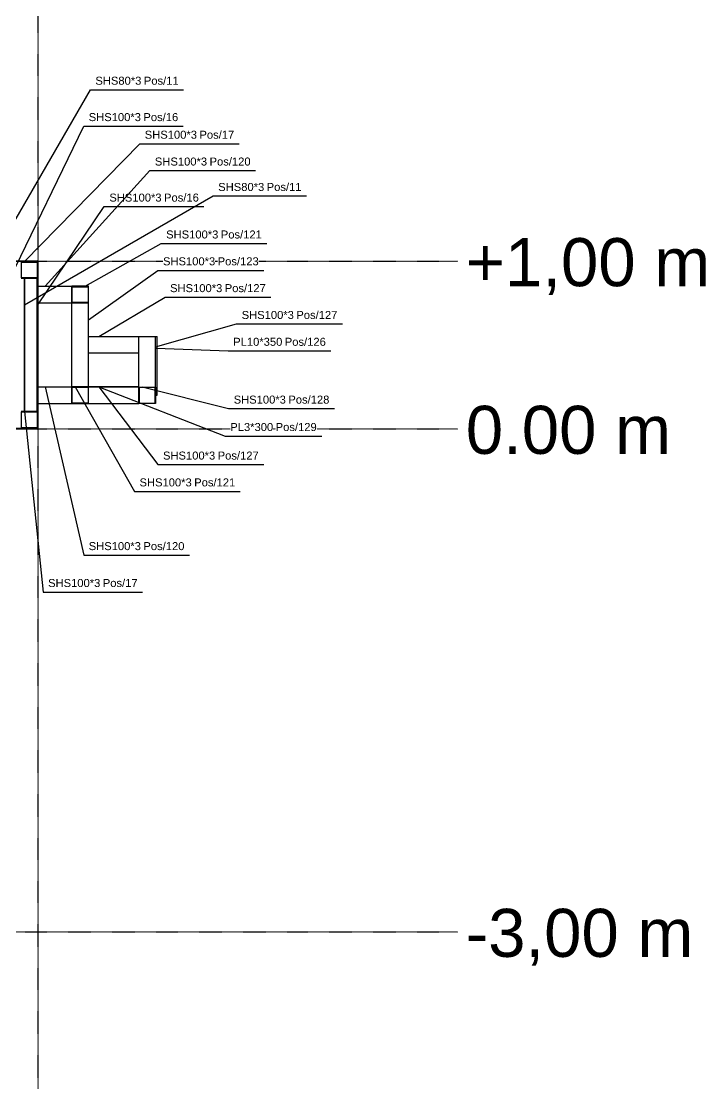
# Model space of a CAD drawing. Header units: millimetres. Extents: x -57554 to 16546, y 2142 to 98430.
# Drawn here: x -41771 to -37689, y 63180 to 69517 of the extents above; entities that cross this region are included whole.
import ezdxf

# ---------------------------------------------------------------- set-up
doc = ezdxf.new("R2010")
doc.units = ezdxf.units.MM
doc.linetypes.add('DXK_LINE_DOT3', pattern=[5.9187, 2.979, -0.9799, 0.9799, -0.9799])
doc.layers.add('S-Z2-A_TEXTUAL_ANNOTATION', color=7, linetype='Continuous')
doc.styles.add('Arial', font='ARIAL.TTF', dxfattribs={"height": 0.2})

msp = doc.modelspace()

# ---------------------------------------------------------------- linework, layer by layer
at = {"color": 1, "linetype": 'DXK_LINE_DOT3'}
for p, q in [((-41669.5, 61587.1), (-41669.5, 74087.1)), ((-52169.5, 68087.1), (-39169.5, 68087.1)), ((-52169.5, 67087.1), (-39169.5, 67087.1)), ((-52169.5, 64087.1), (-39169.5, 64087.1))]:
    msp.add_line(p, q, dxfattribs=at)
at = {"color": 2, "linetype": 'Continuous'}
for p, q in [((-42669.5, 68088.6), (-41669.5, 68088.6)), ((-42669.5, 68085.6), (-41669.5, 68085.6)), ((-41672.5, 68084.1), (-41772.5, 68084.1)), ((-41769.5, 67987.1), (-41769.5, 68081.1)), ((-41769.5, 68081.1), (-41675.5, 68081.1)), ((-41675.5, 68081.1), (-41675.5, 67987.1)), ((-41672.5, 67090.1), (-41672.5, 68087.1)), ((-41672.5, 68087.1), (-41669.5, 68087.1)), ((-41672.5, 67984.1), (-41672.5, 68084.1)), ((-41669.5, 68085.6), (-41669.5, 68088.6)), ((-41669.5, 67087.1), (-41669.5, 68087.1)), ((-41772.5, 67984.1), (-41672.5, 67984.1)), ((-41675.5, 67987.1), (-41769.5, 67987.1)), ((-41752.5, 67190.1), (-41752.5, 67984.1)), ((-41749.5, 67984.1), (-41752.5, 67984.1)), ((-41749.5, 67190.1), (-41749.5, 67984.1)), ((-41675.5, 67190.1), (-41675.5, 67984.1)), ((-41675.5, 67984.1), (-41672.5, 67984.1)), ((-41672.5, 67190.1), (-41672.5, 67984.1)), ((-41669.5, 67937.1), (-41469.5, 67937.1)), ((-41469.5, 67837.1), (-41469.5, 67937.1)), ((-41369.5, 67937.1), (-41469.5, 67937.1)), ((-41466.5, 67840.1), (-41466.5, 67934.1)), ((-41466.5, 67934.1), (-41372.5, 67934.1)), ((-41372.5, 67934.1), (-41372.5, 67840.1)), ((-41369.5, 67837.1), (-41369.5, 67937.1)), ((-41669.5, 67837.1), (-41469.5, 67837.1)), ((-41469.5, 67837.1), (-41369.5, 67837.1)), ((-41469.5, 67337.1), (-41469.5, 67837.1)), ((-41372.5, 67840.1), (-41466.5, 67840.1)), ((-41369.5, 67337.1), (-41369.5, 67837.1)), ((-41369.5, 67637.1), (-41069.5, 67637.1)), ((-41369.5, 67537.1), (-41369.5, 67637.1)), ((-41069.5, 67334.1), (-41069.5, 67637.1)), ((-41069.5, 67637.1), (-40969.5, 67637.1)), ((-40969.5, 67334.1), (-40969.5, 67637.1)), ((-40969.5, 67637.1), (-40959.5, 67637.1)), ((-40959.5, 67287.1), (-40959.5, 67637.1)), ((-41069.5, 67537.1), (-41369.5, 67537.1)), ((-41669.5, 67337.1), (-41469.5, 67337.1)), ((-41469.5, 67237.1), (-41469.5, 67337.1)), ((-41369.5, 67337.1), (-41469.5, 67337.1)), ((-41466.5, 67240.1), (-41466.5, 67334.1)), ((-41466.5, 67334.1), (-41372.5, 67334.1)), ((-41372.5, 67334.1), (-41372.5, 67240.1)), ((-41369.5, 67338.6), (-41069.5, 67338.6)), ((-41369.5, 67237.1), (-41369.5, 67337.1)), ((-41369.5, 67337.1), (-41069.5, 67337.1)), ((-41069.5, 67334.1), (-40969.5, 67334.1)), ((-41069.5, 67237.1), (-41069.5, 67334.1)), ((-41069.5, 67237.1), (-41069.5, 67334.1)), ((-41066.5, 67240.1), (-41066.5, 67334.1)), ((-40972.5, 67240.1), (-40972.5, 67334.1)), ((-40969.5, 67334.1), (-40969.5, 67237.1)), ((-41669.5, 67237.1), (-41469.5, 67237.1)), ((-41469.5, 67237.1), (-41369.5, 67237.1)), ((-41372.5, 67240.1), (-41466.5, 67240.1)), ((-41369.5, 67237.1), (-41069.5, 67237.1)), ((-40969.5, 67237.1), (-41069.5, 67237.1)), ((-41066.5, 67240.1), (-40972.5, 67240.1)), ((-40969.5, 67287.1), (-40959.5, 67287.1)), ((-41672.5, 67190.1), (-41772.5, 67190.1)), ((-41769.5, 67093.1), (-41769.5, 67187.1)), ((-41769.5, 67187.1), (-41675.5, 67187.1)), ((-41752.5, 67190.1), (-41749.5, 67190.1)), ((-41675.5, 67190.1), (-41672.5, 67190.1)), ((-41675.5, 67187.1), (-41675.5, 67093.1)), ((-41672.5, 67090.1), (-41672.5, 67190.1)), ((-42669.5, 67087.1), (-41669.5, 67087.1)), ((-42666.5, 67090.1), (-41672.5, 67090.1)), ((-41772.5, 67090.1), (-41672.5, 67090.1)), ((-41675.5, 67093.1), (-41769.5, 67093.1))]:
    msp.add_line(p, q, dxfattribs=at)

# ---------------------------------------------------------------- texts
at = {"color": 5, "linetype": 'Continuous', "style": 'Arial'}
for s, p in [('+1,00 m', (-39119.5, 67937.1)), ('0.00 m', (-39119.5, 66937.1)), ('-3,00 m', (-39119.5, 63937.1))]:
    msp.add_text(s, height=286.52, dxfattribs=at).set_placement(p)

# ---------------------------------------------------------------- wipeouts: each hides what was drawn before it
for points in [[(-41054.9, 69138.6), (-41054.9, 69188.6), (-41329, 69188.6), (-41329, 69138.6)], [(-40723.3, 68816.6), (-40723.3, 68866.6), (-41034.4, 68866.6), (-41034.4, 68816.6)], [(-40662.9, 68656.6), (-40662.9, 68706.6), (-40974.1, 68706.6), (-40974.1, 68656.6)], [(-40322.1, 68505), (-40322.1, 68555), (-40596.2, 68555), (-40596.2, 68505)], [(-40145.3, 67741.6), (-40145.3, 67791.6), (-40456.5, 67791.6), (-40456.5, 67741.6)], [(-40214.3, 67581.6), (-40214.3, 67631.6), (-40507, 67631.6), (-40507, 67581.6)], [(-40193, 67236.8), (-40193, 67286.8), (-40504.2, 67286.8), (-40504.2, 67236.8)], [(-40614.5, 66903), (-40614.5, 66953), (-40925.7, 66953), (-40925.7, 66903)], [(-40754.5, 66743), (-40754.5, 66793), (-41065.7, 66793), (-41065.7, 66743)], [(-41057.5, 66363), (-41057.5, 66413), (-41368.7, 66413), (-41368.7, 66363)], [(-41299.7, 66143), (-41299.7, 66193), (-41610.9, 66193), (-41610.9, 66143)]]:
    msp.add_wipeout(points).dxf.layer = 'S-Z2-A_TEXTUAL_ANNOTATION'

# ---------------------------------------------------------------- next in the draw order: linework, layer by layer
at = {"layer": 'S-Z2-A_TEXTUAL_ANNOTATION'}
for p, q in [((-42009, 67982.8), (-41359, 69108.6)), ((-41752, 67825), (-40626.2, 68475)), ((-40970, 67576.2), (-40486.5, 67711.6)), ((-40967.2, 67566.8), (-40537, 67551.6)), ((-41629.2, 67336.6), (-41398.7, 66333)), ((-41449.2, 67336.6), (-41095.7, 66713)), ((-41309.2, 67336.6), (-40955.7, 66873)), ((-41049.2, 67336.6), (-40534.2, 67206.8)), ((-41752.2, 67189.6), (-41640.9, 66113))]:
    msp.add_line(p, q, dxfattribs=at)

# ---------------------------------------------------------------- next in the draw order: wipeouts: each hides what was drawn before it
for points in [[(-40832.4, 69138.6), (-40832.4, 69188.6), (-41039.9, 69188.6), (-41039.9, 69138.6)], [(-40500.8, 68816.6), (-40500.8, 68866.6), (-40708.3, 68866.6), (-40708.3, 68816.6)], [(-40403.4, 68656.6), (-40403.4, 68706.6), (-40647.9, 68706.6), (-40647.9, 68656.6)], [(-40099.6, 68505), (-40099.6, 68555), (-40307.1, 68555), (-40307.1, 68505)], [(-39885.8, 67741.6), (-39885.8, 67791.6), (-40130.3, 67791.6), (-40130.3, 67741.6)], [(-39954.8, 67581.6), (-39954.8, 67631.6), (-40199.3, 67631.6), (-40199.3, 67581.6)], [(-39933.5, 67236.8), (-39933.5, 67286.8), (-40178, 67286.8), (-40178, 67236.8)], [(-40268.6, 67073.2), (-40268.6, 67123.2), (-40524.3, 67123.2), (-40524.3, 67073.2)], [(-40355, 66903), (-40355, 66953), (-40599.5, 66953), (-40599.5, 66903)], [(-40495, 66743), (-40495, 66793), (-40739.5, 66793), (-40739.5, 66743)], [(-40798, 66363), (-40798, 66413), (-41042.5, 66413), (-41042.5, 66363)], [(-41077.2, 66143), (-41077.2, 66193), (-41284.7, 66193), (-41284.7, 66143)]]:
    msp.add_wipeout(points).dxf.layer = 'S-Z2-A_TEXTUAL_ANNOTATION'

# ---------------------------------------------------------------- next in the draw order: linework, layer by layer
for p, q in [((-41359, 69108.6), (-40802.4, 69108.6)), ((-41064.4, 68786.6), (-40470.8, 68786.6)), ((-41004.1, 68626.6), (-40373.4, 68626.6)), ((-40626.2, 68475), (-40069.6, 68475)), ((-40486.5, 67711.6), (-39855.8, 67711.6)), ((-40537, 67551.6), (-39924.8, 67551.6)), ((-41309.2, 67337.7), (-40554.3, 67043.2)), ((-40534.2, 67206.8), (-39903.5, 67206.8)), ((-40955.7, 66873), (-40325, 66873)), ((-41095.7, 66713), (-40465, 66713)), ((-41398.7, 66333), (-40768, 66333)), ((-41640.9, 66113), (-41047.2, 66113))]:
    msp.add_line(p, q, dxfattribs=at)

# ---------------------------------------------------------------- next in the draw order: texts
at = {"layer": 'S-Z2-A_TEXTUAL_ANNOTATION', "style": 'Arial'}
for s, p in [('SHS80*3', (-41329, 69138.6)), ('Pos/11', (-41039.9, 69138.6)), ('SHS100*3', (-41034.4, 68816.6)), ('Pos/17', (-40708.3, 68816.6)), ('SHS100*3', (-40974.1, 68656.6)), ('Pos/120', (-40647.9, 68656.6)), ('SHS80*3', (-40596.2, 68505)), ('Pos/11', (-40307.1, 68505)), ('SHS100*3', (-40456.5, 67741.6)), ('Pos/127', (-40130.3, 67741.6)), ('PL10*350', (-40507, 67581.6)), ('Pos/126', (-40199.3, 67581.6)), ('SHS100*3', (-40504.2, 67236.8)), ('Pos/128', (-40178, 67236.8)), ('SHS100*3', (-40925.7, 66903)), ('Pos/127', (-40599.5, 66903)), ('SHS100*3', (-41065.7, 66743)), ('Pos/121', (-40739.5, 66743)), ('SHS100*3', (-41368.7, 66363)), ('Pos/120', (-41042.5, 66363)), ('SHS100*3', (-41610.9, 66143)), ('Pos/17', (-41284.7, 66143))]:
    msp.add_text(s, height=47.75, dxfattribs=at).set_placement(p)

# ---------------------------------------------------------------- next in the draw order: wipeouts: each hides what was drawn before it
for points in [[(-41057.5, 68921.6), (-41057.5, 68971.6), (-41368.7, 68971.6), (-41368.7, 68921.6)], [(-40934.5, 68441.6), (-40934.5, 68491.6), (-41245.7, 68491.6), (-41245.7, 68441.6)], [(-40595.8, 68221.6), (-40595.8, 68271.6), (-40907, 68271.6), (-40907, 68221.6)], [(-40572.3, 67901.6), (-40572.3, 67951.6), (-40883.5, 67951.6), (-40883.5, 67901.6)], [(-40009.1, 67073.2), (-40009.1, 67123.2), (-40253.6, 67123.2), (-40253.6, 67073.2)]]:
    msp.add_wipeout(points).dxf.layer = 'S-Z2-A_TEXTUAL_ANNOTATION'

# ---------------------------------------------------------------- next in the draw order: linework, layer by layer
at = {"layer": 'S-Z2-A_TEXTUAL_ANNOTATION'}
for p, q in [((-41836.3, 67984.5), (-41398.7, 68891.6)), ((-41752.2, 68083.6), (-41064.4, 68786.6)), ((-41629.2, 67936.6), (-41004.1, 68626.6)), ((-41673, 67825), (-41275.7, 68411.6)), ((-41389.8, 67936.6), (-40937, 68191.6)), ((-41309.2, 67636.6), (-40913.5, 67871.6)), ((-40554.3, 67043.2), (-39979.1, 67043.2))]:
    msp.add_line(p, q, dxfattribs=at)

# ---------------------------------------------------------------- next in the draw order: texts
at = {"layer": 'S-Z2-A_TEXTUAL_ANNOTATION', "style": 'Arial'}
for s, p in [('PL3*300', (-40524.3, 67073.2)), ('Pos/129', (-40253.6, 67073.2))]:
    msp.add_text(s, height=47.75, dxfattribs=at).set_placement(p)

# ---------------------------------------------------------------- next in the draw order: wipeouts: each hides what was drawn before it
for points in [[(-40835, 68921.6), (-40835, 68971.6), (-41042.5, 68971.6), (-41042.5, 68921.6)], [(-40712, 68441.6), (-40712, 68491.6), (-40919.5, 68491.6), (-40919.5, 68441.6)], [(-40336.3, 68221.6), (-40336.3, 68271.6), (-40580.8, 68271.6), (-40580.8, 68221.6)], [(-40312.8, 67901.6), (-40312.8, 67951.6), (-40557.3, 67951.6), (-40557.3, 67901.6)]]:
    msp.add_wipeout(points).dxf.layer = 'S-Z2-A_TEXTUAL_ANNOTATION'

# ---------------------------------------------------------------- next in the draw order: linework, layer by layer
at = {"layer": 'S-Z2-A_TEXTUAL_ANNOTATION'}
for p, q in [((-41398.7, 68891.6), (-40805, 68891.6)), ((-41275.7, 68411.6), (-40682, 68411.6)), ((-40937, 68191.6), (-40306.3, 68191.6)), ((-40913.5, 67871.6), (-40282.8, 67871.6))]:
    msp.add_line(p, q, dxfattribs=at)

# ---------------------------------------------------------------- next in the draw order: texts
at = {"layer": 'S-Z2-A_TEXTUAL_ANNOTATION', "style": 'Arial'}
for s, p in [('SHS100*3', (-41368.7, 68921.6)), ('Pos/16', (-41042.5, 68921.6)), ('SHS100*3', (-41245.7, 68441.6)), ('Pos/16', (-40919.5, 68441.6)), ('SHS100*3', (-40907, 68221.6)), ('Pos/121', (-40580.8, 68221.6)), ('SHS100*3', (-40883.5, 67901.6)), ('Pos/127', (-40557.3, 67901.6))]:
    msp.add_text(s, height=47.75, dxfattribs=at).set_placement(p)

# ---------------------------------------------------------------- next in the draw order: wipeouts: each hides what was drawn before it
msp.add_wipeout([(-40614.5, 68061.6), (-40614.5, 68111.6), (-40925.7, 68111.6), (-40925.7, 68061.6)]).dxf.layer = 'S-Z2-A_TEXTUAL_ANNOTATION'

# ---------------------------------------------------------------- next in the draw order: linework, layer by layer
at = {"layer": 'S-Z2-A_TEXTUAL_ANNOTATION'}
msp.add_line((-41370, 67736.8), (-40955.7, 68031.6), dxfattribs=at)

# ---------------------------------------------------------------- next in the draw order: wipeouts: each hides what was drawn before it
msp.add_wipeout([(-40355, 68061.6), (-40355, 68111.6), (-40599.5, 68111.6), (-40599.5, 68061.6)]).dxf.layer = 'S-Z2-A_TEXTUAL_ANNOTATION'

# ---------------------------------------------------------------- next in the draw order: linework, layer by layer
msp.add_line((-40955.7, 68031.6), (-40325, 68031.6), dxfattribs=at)

# ---------------------------------------------------------------- next in the draw order: texts
at = {"layer": 'S-Z2-A_TEXTUAL_ANNOTATION', "style": 'Arial'}
for s, p in [('SHS100*3', (-40925.7, 68061.6)), ('Pos/123', (-40599.5, 68061.6))]:
    msp.add_text(s, height=47.75, dxfattribs=at).set_placement(p)

doc.saveas('drawing.dxf')
